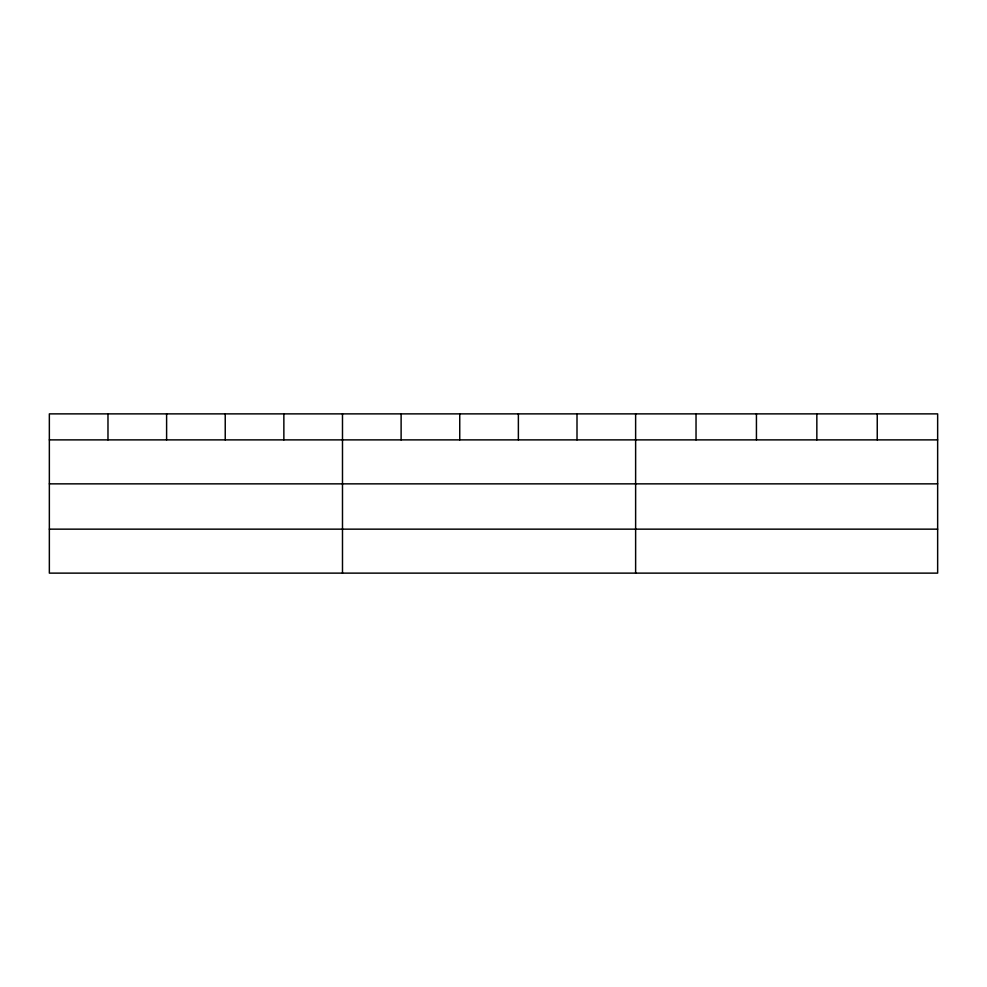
<?xml version="1.0" encoding="UTF-8"?>
<svg xmlns="http://www.w3.org/2000/svg" width="987" height="987" viewBox="0 0 987 987"><rect width="100%" height="100%" fill="white"/><g stroke="black" fill="none" stroke-linecap="round" stroke-linejoin="round"><path stroke-width="1.48" d="M937.65 483.852L937.65 413.874L49.35 413.874L49.35 573.126L937.65 573.126L937.65 483.852L49.35 483.852M49.35 439.881L937.65 439.881M49.35 529.155L937.65 529.155M877.246 413.874L877.246 439.881M816.841 413.874L816.841 439.881M756.437 413.874L756.437 439.881M696.032 413.874L696.032 439.881M635.628 413.874L635.628 573.126M577 413.874L577 439.881M518.372 413.874L518.372 439.881M459.745 413.874L459.745 439.881M401.117 413.874L401.117 439.881M342.489 413.874L342.489 573.126M283.861 413.874L283.861 439.881M225.233 413.874L225.233 439.881M166.606 413.874L166.606 439.881M107.978 413.874L107.978 439.881"/></g></svg>
